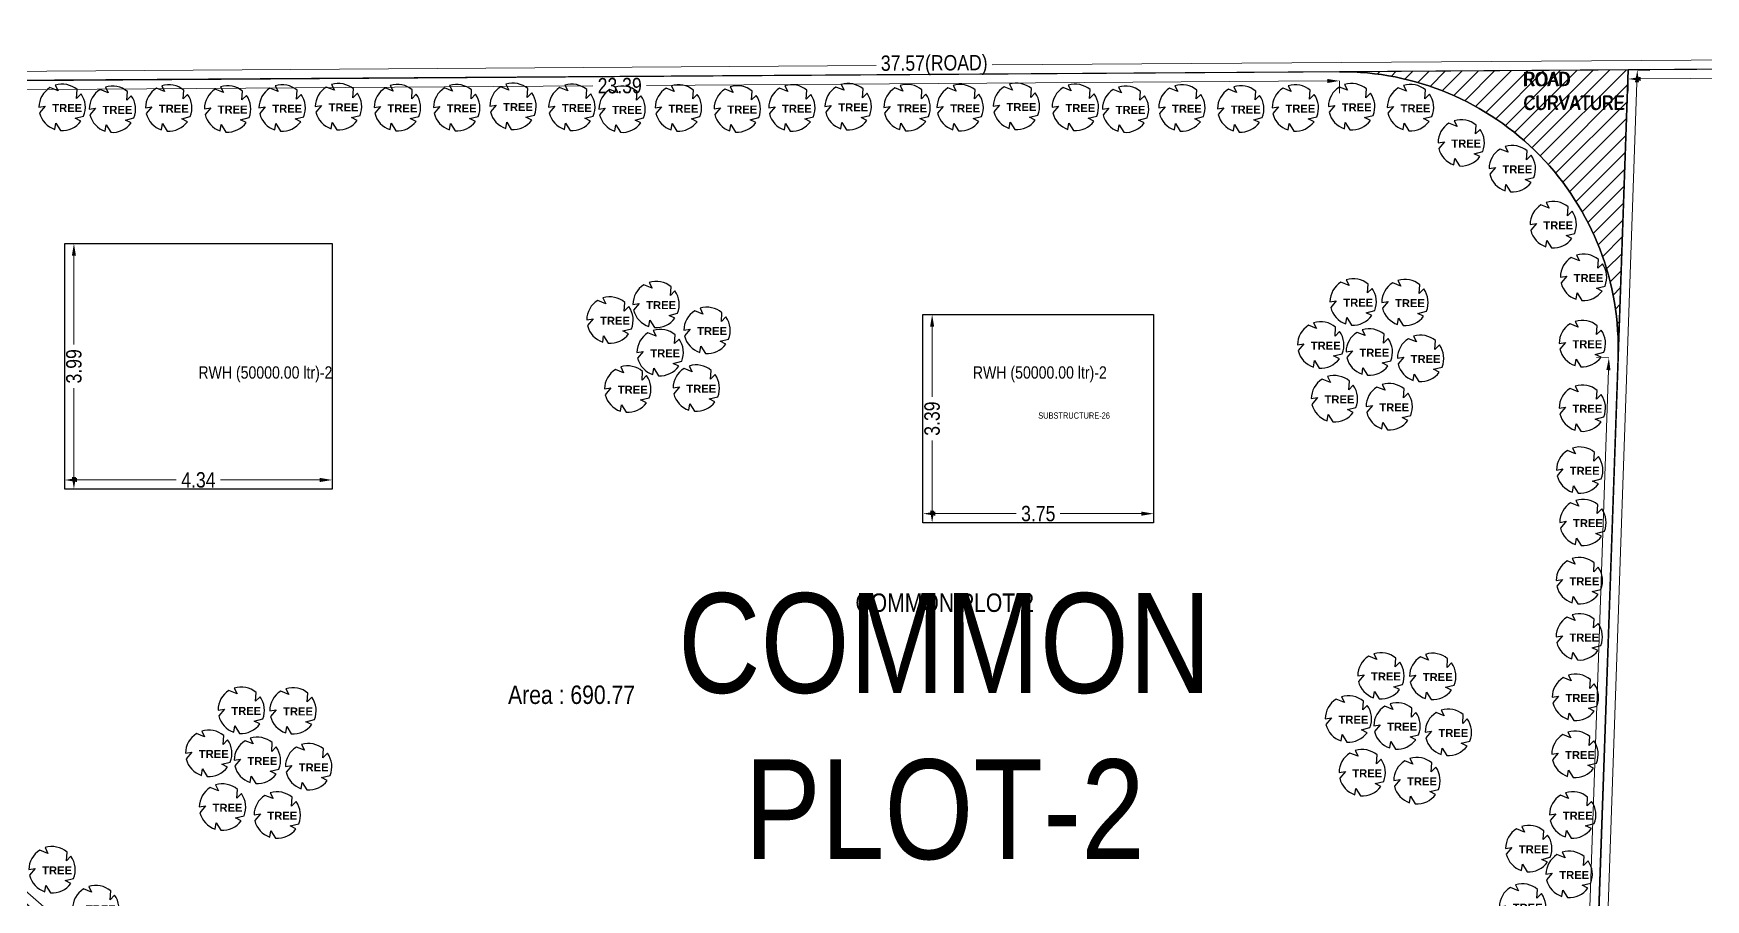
# Model space of a CAD drawing. Header units: metres. Extents: x 239315 to 239588, y 1700506 to 1700792.
# Drawn here: x 239460.78 to 239487.94, y 1700714.2 to 1700728.27 of the extents above; entities that cross this region are included whole.
import ezdxf

# ---------------------------------------------------------------- set-up
doc = ezdxf.new("R2010")
doc.units = ezdxf.units.M
doc.header["$MEASUREMENT"] = 0
doc.header["$PDMODE"] = 2
doc.header["$PDSIZE"] = -1
for name, color, linetype in [('_AccessoryUse', 32, 'Continuous'), ('_CommonPlot', 2, 'Continuous'), ('_InternalRoad', 3, 'Continuous'), ('_RoadCurvature', 90, 'Continuous'), ('_Tree', 112, 'Continuous'), ('DCR_COP', 2, 'Continuous'), ('DCR_COP_DIMENSION', 7, 'Continuous'), ('DCR_DIMENSION', 7, 'Continuous'), ('DCR_INDPLOT_DIMENSION', 7, 'Continuous'), ('DCR_ROAD_DIMENSION', 7, 'Continuous'), ('DCR_SPLAY', 90, 'Continuous'), ('DCR_SUBSTRUCTURE', 92, 'Continuous'), ('DCR_SUBSTRUCTURE_DIMENSION', 7, 'Continuous')]:
    doc.layers.add(name, color=color, linetype=linetype)
doc.styles.add('AutoDCRFont', font='ARIALN.TTF')
doc.styles.add('MtXpl_Arial_Narrow', font='ARIALN.TTF')
doc.styles.add('PreDCRFont', font='ARIALN.TTF')
doc.styles.get("Standard").update_dxf_attribs({"font": ''})
doc.styles.get('Standard').set_extended_font_data('Arial Rounded MT Bold')
doc.dimstyles.new('DCR-PLOT-INT', dxfattribs={"dimtxt": 0.25, "dimasz": 0.2, "dimexe": 0.2, "dimexo": 0.2, "dimgap": 0.09, "dimtad": 0, "dimtxsty": 'AutoDCRFont', "dimcen": 1, "dimdle": 0.1000000014901161, "dimadec": 0, "dimazin": 2, "dimtfac": 1, "dimtdec": 4, "dimtofl": 0, "dimtmove": 0, "dimatfit": 3, "dimfxl": 1, "dimfxlon": 1, "dimtolj": 1, "dimtzin": 0, "dimlwd": 15, "dimlwe": 15, "dimarcsym": 0})

# ---------------------------------------------------------------- blocks, each defined once
blk = doc.blocks.new('T$_PreDCR')
at = {"layer": '_Tree'}
blk.add_lwpolyline([(0.6145008991833194, 0.4406225076155525), (0.4670207907121551, 0.2922656889297031), (0.4870895032578488, 0.5783626646500402, 0.2574342630122725), (-0.2291656693321649, 0.7205849296341409), (-0.1336438182185056, 0.5344782459830206), (-0.3995366420165816, 0.6419735363011956, 0.2574342630120415), (-0.7561330973778766, 0.0047234755593859), (-0.5496172240948454, 0.0380600360423546), (-0.7340167263953106, -0.1816011968898419, 0.2574342630120038), (-0.2381502326612051, -0.717665658328599), (-0.2060382971227384, -0.5109558442774986), (-0.0541106267910187, -0.7542092438350458, 0.2574342630121066), (0.6089481410607966, -0.4482652405131802), (0.4222785636816688, -0.3538481114955072), (0.7005745133815786, -0.2845257466639701, 0.2574342630119528)], format="xyb", close=True, dxfattribs=at)
blk.add_text('TREE', height=0.2608702854400194, dxfattribs=at).set_placement((-0.3226648123564608, -0.1516026237919839))
blk = doc.blocks.new('*D21')
at = {"layer": 'DCR_ROAD_DIMENSION', "color": 0, "linetype": 'Continuous', "lineweight": 15, "transparency": 16777216}
for p, q in [((239486.6880007089, 1700727.532761752), (239486.6893399399, 1700727.332766236)), ((239486.8879962251, 1700727.534100983), (239489.5800460883, 1700727.55212777)), ((239493.9969072129, 1700727.58170442), (239491.3048573497, 1700727.563677633)), ((239494.1969027291, 1700727.583043651), (239494.19824196, 1700727.383048135))]:
    blk.add_line(p, q, dxfattribs=at)
at = {"layer": 'DCR_ROAD_DIMENSION', "color": 0, "transparency": 16777216}
for points in [[(239486.8877730199, 1700727.567433569), (239486.8882194302, 1700727.500768397), (239486.6880007089, 1700727.532761752)], [(239493.9966840078, 1700727.615037006), (239493.9971304181, 1700727.548371834), (239494.1969027291, 1700727.583043651)]]:
    blk.add_solid(points, dxfattribs=at)
at = {"layer": 'Defpoints', "color": 0, "transparency": 16777216}
for p in [(239494.1958983058, 1700727.733040294), (239486.6869962856, 1700727.682758395), (239486.6880007089, 1700727.532761752)]:
    blk.add_point(p, dxfattribs=at)
at = {"layer": 'DCR_ROAD_DIMENSION', "color": 0, "transparency": 16777216, "insert": (239490.442451719, 1700727.557902701), "char_height": 0.25, "attachment_point": 5, "rotation": 0.38366428726206153, "style": 'AutoDCRFont'}
blk.add_mtext('\\A1;7.51(ROAD)', dxfattribs=at)
blk = doc.blocks.new('*D22')
at = {"layer": 'DCR_ROAD_DIMENSION', "color": 0, "linetype": 'Continuous', "lineweight": 15, "transparency": 16777216}
for p, q in [((239486.8299335754, 1700727.47765127), (239485.8623243209, 1700699.735756682)), ((239486.836905134, 1700727.677529726), (239487.0367835905, 1700727.670558168)), ((239484.8289791179, 1700670.109175951), (239485.7965883724, 1700697.851070539)), ((239484.8220075593, 1700669.909297495), (239485.0218860159, 1700669.902325936))]:
    blk.add_line(p, q, dxfattribs=at)
at = {"layer": 'DCR_ROAD_DIMENSION', "color": 0, "transparency": 16777216}
for points in [[(239486.7966204993, 1700727.478813196), (239486.8632466514, 1700727.476489343), (239486.836905134, 1700727.677529726)], [(239484.7956660419, 1700670.110337878), (239484.862292194, 1700670.108014025), (239484.8220075593, 1700669.909297495)]]:
    blk.add_solid(points, dxfattribs=at)
at = {"layer": 'Defpoints', "color": 0, "transparency": 16777216}
for p in [(239486.6869962856, 1700727.682758395), (239484.6720987109, 1700669.914526164), (239484.8220075593, 1700669.909297495)]:
    blk.add_point(p, dxfattribs=at)
at = {"layer": 'DCR_ROAD_DIMENSION', "color": 0, "transparency": 16777216, "insert": (239485.8294563463, 1700698.793413611), "char_height": 0.25, "attachment_point": 5, "rotation": 88.00239089592863, "style": 'AutoDCRFont'}
blk.add_mtext('\\A1;57.80(ROAD)', dxfattribs=at)
blk = doc.blocks.new('*D36')
at = {"layer": 'DCR_ROAD_DIMENSION', "color": 0, "linetype": 'Continuous', "lineweight": 15, "transparency": 16777216}
for p, q in [((239494.1948938825, 1700727.883036939), (239494.1935546515, 1700728.083032455)), ((239456.6299897634, 1700727.631490878), (239456.6286505324, 1700727.831486394)), ((239456.8299852795, 1700727.632830109), (239474.4695468644, 1700727.750949996)), ((239493.9948983664, 1700727.881697708), (239476.3553367814, 1700727.763577821))]:
    blk.add_line(p, q, dxfattribs=at)
at = {"layer": 'DCR_ROAD_DIMENSION', "color": 0, "transparency": 16777216}
for points in [[(239493.9946751613, 1700727.915030294), (239493.9951215716, 1700727.848365122), (239494.1948938825, 1700727.883036939)], [(239456.8297620744, 1700727.666162695), (239456.8302084847, 1700727.599497523), (239456.6299897634, 1700727.631490878)]]:
    blk.add_solid(points, dxfattribs=at)
at = {"layer": 'Defpoints', "color": 0, "transparency": 16777216}
for p in [(239494.1948938825, 1700727.883036939), (239494.1958983058, 1700727.733040296), (239456.6309941867, 1700727.481494235)]:
    blk.add_point(p, dxfattribs=at)
at = {"layer": 'DCR_ROAD_DIMENSION', "color": 0, "transparency": 16777216, "insert": (239475.412441823, 1700727.757263908), "char_height": 0.25, "attachment_point": 5, "rotation": 0.3836642889091564, "style": 'AutoDCRFont'}
blk.add_mtext('\\A1;37.57(ROAD)', dxfattribs=at)
blk = doc.blocks.new('*D48')
at = {"layer": 'DCR_COP_DIMENSION', "color": 0, "linetype": 'Continuous', "lineweight": 15, "transparency": 16777216}
for p, q in [((239458.8066371779, 1700727.346059635), (239469.863987282, 1700727.420103026)), ((239481.7970885567, 1700727.500010713), (239470.7397384526, 1700727.425967323)), ((239481.9970840728, 1700727.501349944), (239481.9984233038, 1700727.301354428)), ((239458.6066416617, 1700727.344720404), (239458.6079808927, 1700727.144724888))]:
    blk.add_line(p, q, dxfattribs=at)
at = {"layer": 'DCR_COP_DIMENSION', "color": 0, "transparency": 16777216}
for points in [[(239481.7968653515, 1700727.533343299), (239481.7973117618, 1700727.466678127), (239481.9970840728, 1700727.501349944)], [(239458.8064139727, 1700727.379392221), (239458.806860383, 1700727.312727049), (239458.6066416617, 1700727.344720404)]]:
    blk.add_solid(points, dxfattribs=at)
at = {"layer": 'Defpoints', "color": 0, "transparency": 16777216}
for p in [(239458.6056372384, 1700727.494717047), (239481.9960796495, 1700727.651346586), (239458.6066416617, 1700727.344720404)]:
    blk.add_point(p, dxfattribs=at)
at = {"layer": 'DCR_COP_DIMENSION', "color": 0, "transparency": 16777216, "insert": (239470.3018628673, 1700727.423035174), "char_height": 0.25, "attachment_point": 5, "rotation": 0.3836642879066709, "style": 'AutoDCRFont'}
blk.add_mtext('\\A1;23.39', dxfattribs=at)
blk = doc.blocks.new('*D50')
at = {"layer": 'DCR_COP_DIMENSION', "color": 0, "linetype": 'Continuous', "lineweight": 15, "transparency": 16777216}
for p, q in [((239449.179183861, 1700724.359076744), (239449.3107679326, 1700724.509694247)), ((239449.3298013637, 1700724.227492673), (239466.2565392431, 1700709.439775132)), ((239483.8458913941, 1700694.073177433), (239466.9191535146, 1700708.860894974)), ((239483.9965088968, 1700693.941593362), (239484.1280929684, 1700694.092210864))]:
    blk.add_line(p, q, dxfattribs=at)
at = {"layer": 'DCR_COP_DIMENSION', "color": 0, "transparency": 16777216}
for points in [[(239449.3517320424, 1700724.25259559), (239449.307870685, 1700724.202389755), (239449.179183861, 1700724.359076744)], [(239483.8678220728, 1700694.09828035), (239483.8239607155, 1700694.048074516), (239483.9965088968, 1700693.941593362)]]:
    blk.add_solid(points, dxfattribs=at)
at = {"layer": 'Defpoints', "color": 0, "transparency": 16777216}
for p in [(239449.0804958039, 1700724.246113613), (239483.8978208397, 1700693.828630231), (239483.9965088968, 1700693.941593362)]:
    blk.add_point(p, dxfattribs=at)
at = {"layer": 'DCR_COP_DIMENSION', "color": 0, "transparency": 16777216, "insert": (239466.5878463792, 1700709.150335053), "char_height": 0.25, "attachment_point": 5, "rotation": 318.85854036862895, "style": 'AutoDCRFont'}
blk.add_mtext('\\A1;46.23', dxfattribs=at)
blk = doc.blocks.new('*D52')
at = {"layer": 'DCR_COP_DIMENSION', "color": 0, "linetype": 'Continuous', "lineweight": 15, "transparency": 16777216}
for p, q in [((239486.3665972114, 1700722.799937618), (239486.0567372212, 1700713.91607965)), ((239486.37356877, 1700722.999816075), (239486.1736903135, 1700723.006787633)), ((239485.7171641723, 1700704.180331791), (239486.0270241626, 1700713.06418976)), ((239485.7101926137, 1700703.980453335), (239485.5103141572, 1700703.987424893))]:
    blk.add_line(p, q, dxfattribs=at)
at = {"layer": 'DCR_COP_DIMENSION', "color": 0, "transparency": 16777216}
for points in [[(239486.3332841353, 1700722.801099545), (239486.3999102875, 1700722.798775692), (239486.37356877, 1700722.999816075)], [(239485.6838510962, 1700704.181493718), (239485.7504772484, 1700704.179169865), (239485.7101926137, 1700703.980453335)]]:
    blk.add_solid(points, dxfattribs=at)
at = {"layer": 'Defpoints', "color": 0, "transparency": 16777216}
for p in [(239486.37356877, 1700722.999816075), (239486.5234776182, 1700722.994587405), (239485.8601014618, 1700703.975224665)]:
    blk.add_point(p, dxfattribs=at)
at = {"layer": 'DCR_COP_DIMENSION', "color": 0, "transparency": 16777216, "insert": (239486.0418806918, 1700713.490134704), "char_height": 0.25, "attachment_point": 5, "rotation": 88.00239089588436, "style": 'AutoDCRFont'}
blk.add_mtext('\\A1;19.03', dxfattribs=at)
blk = doc.blocks.new('*D70')
at = {"layer": 'DCR_SUBSTRUCTURE_DIMENSION', "color": 0, "linetype": 'Continuous', "lineweight": 15, "transparency": 16777216}
for p, q in [((239475.2283340502, 1700720.467940443), (239475.2283340502, 1700720.667940443)), ((239478.9764012666, 1700720.467940443), (239478.9764012666, 1700720.667940443)), ((239475.4283340502, 1700720.467940443), (239476.7453144524, 1700720.467940443)), ((239478.7764012666, 1700720.467940443), (239477.4594208644, 1700720.467940443))]:
    blk.add_line(p, q, dxfattribs=at)
at = {"layer": 'DCR_SUBSTRUCTURE_DIMENSION', "color": 0, "transparency": 16777216}
for points in [[(239475.4283340502, 1700720.501273776), (239475.4283340502, 1700720.434607109), (239475.2283340502, 1700720.467940443)], [(239478.7764012666, 1700720.501273776), (239478.7764012666, 1700720.434607109), (239478.9764012666, 1700720.467940443)]]:
    blk.add_solid(points, dxfattribs=at)
at = {"layer": 'Defpoints', "color": 0, "transparency": 16777216}
for p in [(239475.2283340502, 1700720.467940443), (239475.2283340502, 1700720.317940437), (239478.9764012666, 1700720.317940437)]:
    blk.add_point(p, dxfattribs=at)
at = {"layer": 'DCR_SUBSTRUCTURE_DIMENSION', "color": 0, "transparency": 16777216, "insert": (239477.1023676584, 1700720.467940443), "char_height": 0.25, "attachment_point": 5, "style": 'AutoDCRFont'}
blk.add_mtext('\\A1;3.75', dxfattribs=at)
blk = doc.blocks.new('*D71')
at = {"layer": 'DCR_SUBSTRUCTURE_DIMENSION', "color": 0, "linetype": 'Continuous', "lineweight": 15, "transparency": 16777216}
for p, q in [((239475.3783340566, 1700723.706568329), (239475.5783340566, 1700723.706568329)), ((239475.3783340566, 1700723.506568329), (239475.3783340566, 1700722.368795993)), ((239475.3783340566, 1700720.517940438), (239475.3783340566, 1700721.655712774)), ((239475.3783340566, 1700720.317940438), (239475.5783340566, 1700720.317940438))]:
    blk.add_line(p, q, dxfattribs=at)
at = {"layer": 'DCR_SUBSTRUCTURE_DIMENSION', "color": 0, "transparency": 16777216}
for points in [[(239475.3450007233, 1700723.506568329), (239475.4116673899, 1700723.506568329), (239475.3783340566, 1700723.706568329)], [(239475.3450007233, 1700720.517940438), (239475.4116673899, 1700720.517940438), (239475.3783340566, 1700720.317940438)]]:
    blk.add_solid(points, dxfattribs=at)
at = {"layer": 'Defpoints', "color": 0, "transparency": 16777216}
for p in [(239475.2283340503, 1700723.706568329), (239475.3783340566, 1700723.706568329), (239475.2283340503, 1700720.317940438)]:
    blk.add_point(p, dxfattribs=at)
at = {"layer": 'DCR_SUBSTRUCTURE_DIMENSION', "color": 0, "transparency": 16777216, "insert": (239475.378334057, 1700722.012254383), "char_height": 0.25, "attachment_point": 5, "rotation": 90, "style": 'AutoDCRFont'}
blk.add_mtext('\\A1;3.39', dxfattribs=at)
blk = doc.blocks.new('*D74')
at = {"layer": 'DCR_SUBSTRUCTURE_DIMENSION', "color": 0, "linetype": 'Continuous', "lineweight": 15, "transparency": 16777216}
for p, q in [((239461.283968891, 1700721.015338715), (239461.283968891, 1700721.215338715)), ((239465.6281528332, 1700721.015338715), (239465.6281528332, 1700721.215338715)), ((239461.483968891, 1700721.015338715), (239463.096023345, 1700721.015338715)), ((239465.4281528332, 1700721.015338715), (239463.8160983791, 1700721.015338715))]:
    blk.add_line(p, q, dxfattribs=at)
at = {"layer": 'DCR_SUBSTRUCTURE_DIMENSION', "color": 0, "transparency": 16777216}
for points in [[(239461.483968891, 1700721.048672048), (239461.483968891, 1700720.982005381), (239461.283968891, 1700721.015338715)], [(239465.4281528332, 1700721.048672048), (239465.4281528332, 1700720.982005381), (239465.6281528332, 1700721.015338715)]]:
    blk.add_solid(points, dxfattribs=at)
at = {"layer": 'Defpoints', "color": 0, "transparency": 16777216}
for p in [(239461.283968891, 1700721.015338715), (239461.283968891, 1700720.865338709), (239465.6281528332, 1700720.865338709)]:
    blk.add_point(p, dxfattribs=at)
at = {"layer": 'DCR_SUBSTRUCTURE_DIMENSION', "color": 0, "transparency": 16777216, "insert": (239463.4560608621, 1700721.015338715), "char_height": 0.25, "attachment_point": 5, "style": 'AutoDCRFont'}
blk.add_mtext('\\A1;4.34', dxfattribs=at)
blk = doc.blocks.new('*D75')
at = {"layer": 'DCR_SUBSTRUCTURE_DIMENSION', "color": 0, "linetype": 'Continuous', "lineweight": 15, "transparency": 16777216}
for p, q in [((239461.4339688974, 1700724.859503871), (239461.6339688975, 1700724.859503871)), ((239461.4339688974, 1700724.659503871), (239461.4339688974, 1700723.2189629)), ((239461.4339688974, 1700721.06533871), (239461.4339688974, 1700722.505879681)), ((239461.4339688974, 1700720.86533871), (239461.6339688975, 1700720.86533871))]:
    blk.add_line(p, q, dxfattribs=at)
at = {"layer": 'DCR_SUBSTRUCTURE_DIMENSION', "color": 0, "transparency": 16777216}
for points in [[(239461.4006355641, 1700724.659503871), (239461.4673022308, 1700724.659503871), (239461.4339688974, 1700724.859503871)], [(239461.4006355641, 1700721.06533871), (239461.4673022308, 1700721.06533871), (239461.4339688974, 1700720.86533871)]]:
    blk.add_solid(points, dxfattribs=at)
at = {"layer": 'Defpoints', "color": 0, "transparency": 16777216}
for p in [(239461.2839688911, 1700724.859503871), (239461.4339688974, 1700724.859503871), (239461.2839688911, 1700720.86533871)]:
    blk.add_point(p, dxfattribs=at)
at = {"layer": 'DCR_SUBSTRUCTURE_DIMENSION', "color": 0, "transparency": 16777216, "insert": (239461.4339688979, 1700722.86242129), "char_height": 0.25, "attachment_point": 5, "rotation": 90, "style": 'AutoDCRFont'}
blk.add_mtext('\\A1;3.99', dxfattribs=at)
blk = doc.blocks.new('*D165')
at = {"layer": 'DCR_INDPLOT_DIMENSION', "color": 0, "linetype": 'Continuous', "lineweight": 15, "transparency": 16777216}
for p, q in [((239407.4984760698, 1700720.936614154), (239407.3668919984, 1700720.785996651)), ((239407.6490935725, 1700720.805030082), (239451.3025449313, 1700682.668035643)), ((239495.7174982472, 1700643.865769731), (239452.0640468881, 1700682.00276417)), ((239495.8681157499, 1700643.734185659), (239495.7365316785, 1700643.583568156))]:
    blk.add_line(p, q, dxfattribs=at)
at = {"layer": 'DCR_INDPLOT_DIMENSION', "color": 0, "transparency": 16777216}
for points in [[(239407.6710242513, 1700720.830133), (239407.6271628939, 1700720.779927165), (239407.4984760698, 1700720.936614154)], [(239495.7394289259, 1700643.890872648), (239495.6955675686, 1700643.840666813), (239495.8681157499, 1700643.734185659)]]:
    blk.add_solid(points, dxfattribs=at)
at = {"layer": 'Defpoints', "color": 0, "transparency": 16777216}
for p in [(239407.4984760698, 1700720.936614154), (239407.5971641272, 1700721.049577285), (239495.9668038073, 1700643.84714879)]:
    blk.add_point(p, dxfattribs=at)
at = {"layer": 'DCR_INDPLOT_DIMENSION', "color": 0, "transparency": 16777216, "insert": (239451.6832959098, 1700682.335399907), "char_height": 0.25, "attachment_point": 5, "rotation": 318.85854036873684, "style": 'AutoDCRFont'}
blk.add_mtext('\\A1;117.34', dxfattribs=at)

msp = doc.modelspace()

# ---------------------------------------------------------------- hatches: boundary and pattern name
at = {"layer": 'DCR_SPLAY', "lineweight": 18, "ltscale": 10}
h = msp.add_hatch(dxfattribs=at)
h.set_pattern_fill('ANSI31', color=3, scale=1.5, style=0)
h.set_pattern_definition([(45, (0, 0), (-0.1325825214724777, 0.1325825214724777), [])])
h.paths.add_polyline_path([(239486.6869962857, 1700727.682758397), (239481.9960796495, 1700727.651346586, -0.4264395734716631), (239486.5234776181, 1700722.994587405)])

# ---------------------------------------------------------------- linework, layer by layer
at = {"layer": '_AccessoryUse', "color": 92}
msp.add_lwpolyline([(239461.283968891, 1700724.85950387), (239465.6281528332, 1700724.85950387), (239465.6281528332, 1700720.865338709), (239461.283968891, 1700720.865338709)], close=True, dxfattribs=at)
at = {"layer": '_AccessoryUse', "color": 95}
msp.add_lwpolyline([(239475.2283340502, 1700723.706568328), (239478.9764012666, 1700723.706568328), (239478.9764012666, 1700720.317940437), (239475.2283340502, 1700720.317940437)], close=True, dxfattribs=at)
at = {"layer": '_CommonPlot'}
msp.add_lwpolyline([(239486.5234776181, 1700722.994587405, 0.426439573465709), (239481.9960796495, 1700727.651346586), (239458.6056372384, 1700727.494717047), (239449.0804958038, 1700724.246113613), (239483.8978208397, 1700693.828630231), (239485.8601014618, 1700703.975224665)], format="xyb", close=True, dxfattribs=at)
at = {"layer": '_InternalRoad'}
for points in [[(239494.4581041902, 1700735.234964255), (239456.5807730244, 1700734.981326088), (239456.6309941867, 1700727.481494235), (239494.1958983058, 1700727.733040296)], [(239484.672098711, 1700669.914526164), (239491.9527223903, 1700663.55394994), (239494.1958983058, 1700727.733040295), (239486.6869962856, 1700727.682758395)]]:
    msp.add_lwpolyline(points, close=True, dxfattribs=at)
at = {"layer": '_RoadCurvature'}
msp.add_lwpolyline([(239486.6869962857, 1700727.682758397), (239481.9960796495, 1700727.651346586, -0.4264395734716631), (239486.5234776181, 1700722.994587405)], format="xyb", close=True, dxfattribs=at)
at = {"layer": 'DCR_COP', "color": 2}
msp.add_lwpolyline([(239486.5234776181, 1700722.994587405, 0.426439573465709), (239481.9960796495, 1700727.651346586), (239458.6056372384, 1700727.494717047), (239449.0804958038, 1700724.246113613), (239483.8978208397, 1700693.828630231), (239485.8601014618, 1700703.975224665)], format="xyb", close=True, dxfattribs=at)
at = {"layer": 'DCR_COP'}
msp.add_lwpolyline([(239486.5234776181, 1700722.994587405, 0.426439573465709), (239481.9960796495, 1700727.651346586), (239458.6056372384, 1700727.494717047), (239449.0804958038, 1700724.246113613), (239483.8978208397, 1700693.828630231), (239485.8601014618, 1700703.975224665)], format="xyb", close=True, dxfattribs=at)
at = {"layer": 'DCR_SPLAY', "color": 90}
msp.add_lwpolyline([(239486.6869962857, 1700727.682758397), (239481.9960796495, 1700727.651346586, -0.4264395734716631), (239486.5234776181, 1700722.994587405)], format="xyb", close=True, dxfattribs=at)
at = {"layer": 'DCR_SUBSTRUCTURE', "color": 92}
msp.add_lwpolyline([(239461.283968891, 1700724.85950387), (239465.6281528332, 1700724.85950387), (239465.6281528332, 1700720.865338709), (239461.283968891, 1700720.865338709)], close=True, dxfattribs=at)
at = {"layer": 'DCR_SUBSTRUCTURE'}
for points in [[(239461.283968891, 1700724.85950387), (239465.6281528332, 1700724.85950387), (239465.6281528332, 1700720.865338709), (239461.283968891, 1700720.865338709)], [(239475.2283340502, 1700723.706568328), (239478.9764012666, 1700723.706568328), (239478.9764012666, 1700720.317940437), (239475.2283340502, 1700720.317940437)]]:
    msp.add_lwpolyline(points, close=True, dxfattribs=at)
at = {"layer": 'DCR_SUBSTRUCTURE', "color": 95}
msp.add_lwpolyline([(239475.2283340502, 1700723.706568328), (239478.9764012666, 1700723.706568328), (239478.9764012666, 1700720.317940437), (239475.2283340502, 1700720.317940437)], close=True, dxfattribs=at)

# ---------------------------------------------------------------- block references
at = {"layer": '_Tree', "xscale": 0.4985423467637011, "yscale": 0.4985423467637011, "zscale": 0.4985423467637011}
for p in [(239461.2427558129, 1700727.071526031), (239462.0594101394, 1700727.041522807), (239462.9745063937, 1700727.062297481), (239463.9306002174, 1700727.046894693), (239464.8178717403, 1700727.06144144), (239465.7329679946, 1700727.082216115), (239466.6890618183, 1700727.066813326), (239467.6528359457, 1700727.066154144), (239468.5679322, 1700727.086928819), (239469.5240260237, 1700727.071526031), (239470.3406803502, 1700727.041522807), (239471.2557766045, 1700727.062297481), (239472.2118704282, 1700727.046894693), (239473.0991419511, 1700727.06144144), (239474.0142382054, 1700727.082216115), (239474.970332029, 1700727.066813326), (239475.8331529158, 1700727.066154144), (239476.7482491701, 1700727.086928819), (239477.7043429938, 1700727.071526031), (239478.5209973204, 1700727.041522807), (239479.4360935746, 1700727.062297481), (239480.3921873983, 1700727.046894693), (239481.2794589212, 1700727.06144144), (239482.1945551755, 1700727.082216115), (239483.1506489992, 1700727.066813326), (239483.9749964294, 1700726.494527032), (239484.8050971845, 1700726.07417134), (239485.4696062265, 1700725.164811035), (239485.9624875557, 1700724.309794729), (239470.89335361, 1700723.867331437), (239482.2196335124, 1700723.909549899), (239483.0605612966, 1700723.899784459), (239470.1436958751, 1700723.614020591), (239471.7208774538, 1700723.446120056), (239485.9426358578, 1700723.232786663), (239470.9595644535, 1700723.086299106), (239481.6915105577, 1700723.209265881), (239482.4814186309, 1700723.094881386), (239483.3147970693, 1700722.99150016), (239470.4318497798, 1700722.492432727), (239471.5458250737, 1700722.508327665), (239481.9153024383, 1700722.335256067), (239482.8048695786, 1700722.206020587), (239485.9426358578, 1700722.182327826), (239485.8994120017, 1700721.175037959), (239485.9521645056, 1700720.324302343), (239485.8944505278, 1700719.378716093), (239485.8930176928, 1700718.465665401), (239482.6704356754, 1700717.832136009), (239483.5113634595, 1700717.822370569), (239464.1523810316, 1700717.273088698), (239464.9933088158, 1700717.263323258), (239485.830242572, 1700717.482726494), (239482.1423127207, 1700717.131851991), (239482.9322207939, 1700717.017467495), (239483.7655992323, 1700716.91408627), (239463.6242580769, 1700716.57280468), (239464.4141661501, 1700716.458420185), (239485.8230783969, 1700716.55634899), (239465.2475445885, 1700716.355038959), (239482.3661046013, 1700716.257842177), (239483.2556717416, 1700716.128606697), (239463.8480499575, 1700715.698794866), (239464.7376170978, 1700715.569559386), (239485.7860557892, 1700715.571805378), (239485.072195258, 1700715.024991545), (239461.0789246259, 1700714.680470571), (239485.7290351186, 1700714.605829225), (239461.7885849477, 1700714.048199418), (239484.972704483, 1700714.073878271)]:
    msp.add_blockref('T$_PreDCR', p, dxfattribs=at)

# ---------------------------------------------------------------- texts
at = {"layer": '_AccessoryUse', "color": 92, "lineweight": 30, "char_height": 0.2, "attachment_point": 1, "style": 'PreDCRFont'}
for insert in [(239463.4560608621, 1700722.862421289), (239476.0396250027, 1700722.862421289)]:
    msp.add_mtext('RWH (50000.00 ltr)-2', dxfattribs=dict(at, insert=insert))
at = {"layer": '_CommonPlot', "lineweight": 30, "insert": (239468.487929599, 1700719.176343431), "char_height": 1.620921725544107, "attachment_point": 1, "style": 'PreDCRFont'}
msp.add_mtext_dynamic_manual_height_columns('\\pxqc;COMMON PLOT-2', width=14.18777384763234, gutter_width=1.15, heights=[-4.407595024052291], dxfattribs=at)
at = {"layer": '_RoadCurvature', "lineweight": 30, "insert": (239484.9956726153, 1700727.648846387), "char_height": 0.23, "attachment_point": 1, "style": 'PreDCRFont'}
msp.add_mtext_dynamic_manual_height_columns('ROAD  CURVATURE', width=1.236677554494236, gutter_width=1.15, heights=[-0.6254138244656663], dxfattribs=at)
at = {"layer": 'DCR_COP', "color": 2, "lineweight": 30, "style": 'MtXpl_Arial_Narrow'}
msp.add_text('COMMON PLOT-2', height=0.300000011920929, dxfattribs=at).set_placement((239474.1315436139, 1700718.871022819))
at = {"layer": 'DCR_DIMENSION', "color": 2, "lineweight": 30, "style": 'MtXpl_Arial_Narrow'}
msp.add_text('Area : 690.77', height=0.300000011920929, dxfattribs=at).set_placement((239468.487929599, 1700717.375115529))
at = {"layer": 'DCR_SPLAY', "color": 90, "lineweight": 30, "style": 'MtXpl_Arial_Narrow'}
for s, p in [('ROAD', (239484.9754338704, 1700727.41476726)), ('CURVATURE', (239484.9831214557, 1700727.0273548))]:
    msp.add_text(s, height=0.23, dxfattribs=at).set_placement(p)
at = {"layer": 'DCR_SUBSTRUCTURE', "color": 95, "style": 'AutoDCRFont'}
msp.add_text('SUBSTRUCTURE-26', height=0.1010560393333435, dxfattribs=at).set_placement((239477.1023676584, 1700722.012254383))
at = {"layer": 'DCR_SUBSTRUCTURE', "color": 92, "lineweight": 30, "char_height": 0.2, "attachment_point": 1, "style": 'PreDCRFont'}
for insert in [(239463.4560608621, 1700722.862421289), (239476.0396250027, 1700722.862421289)]:
    msp.add_mtext('RWH (50000.00 ltr)-2', dxfattribs=dict(at, insert=insert))

# ---------------------------------------------------------------- dimensions: what is measured, and where the dimension line sits
at = {"layer": 'DCR_COP_DIMENSION'}
for p1, p2, distance, text, picture, middle in [((239481.9960796495, 1700727.651346586), (239458.6056372384, 1700727.494717047), 0.15000000611229652, '23.39', '*D48', (239470.3018628673, 1700727.423035174)), ((239449.0804958038, 1700724.246113613), (239483.8978208397, 1700693.828630231), 0.15000000521255383, '46.23', '*D50', (239466.5878463792, 1700709.150335053)), ((239485.8601014618, 1700703.975224665), (239486.5234776181, 1700722.994587405), 0.1500000057427244, '19.03', '*D52', (239486.0418806918, 1700713.490134704))]:
    dim = msp.add_aligned_dim(p1=p1, p2=p2, distance=distance, text=text, dimstyle='DCR-PLOT-INT', dxfattribs=at)
    dim.commit()
    dim.dimension.update_dxf_attribs({"geometry": picture, "text_midpoint": middle})
at = {"layer": 'DCR_INDPLOT_DIMENSION'}
dim = msp.add_aligned_dim(p1=(239495.9668038074, 1700643.84714879), p2=(239407.5971641273, 1700721.049577285), distance=0.1500000056559709, text='117.34', dimstyle='DCR-PLOT-INT', dxfattribs=at)
dim.commit()
dim.dimension.update_dxf_attribs({"geometry": '*D165', "text_midpoint": (239451.6832959098, 1700682.335399907)})
at = {"layer": 'DCR_ROAD_DIMENSION'}
for p1, p2, distance, text, picture, middle in [((239456.6309941867, 1700727.481494235), (239494.1958983058, 1700727.733040296), 0.1500000058794711, '37.57(ROAD)', '*D36', (239475.412441823, 1700727.757263908)), ((239494.1958983058, 1700727.733040295), (239486.6869962856, 1700727.682758395), 0.15000000611229655, '7.51(ROAD)', '*D21', (239490.442451719, 1700727.557902701)), ((239486.6869962856, 1700727.682758395), (239484.672098711, 1700669.914526164), 0.15000000594294968, '57.80(ROAD)', '*D22', (239485.8294563463, 1700698.793413611))]:
    dim = msp.add_aligned_dim(p1=p1, p2=p2, distance=distance, text=text, dimstyle='DCR-PLOT-INT', dxfattribs=at)
    dim.commit()
    dim.dimension.update_dxf_attribs({"geometry": picture, "text_midpoint": middle})
at = {"layer": 'DCR_SUBSTRUCTURE_DIMENSION'}
for p1, p2, distance, text, picture, middle in [((239461.283968891, 1700720.865338709), (239461.283968891, 1700724.85950387), -0.15000000642612576, '3.99', '*D75', (239461.4339688979, 1700722.86242129)), ((239475.2283340502, 1700720.317940437), (239475.2283340502, 1700723.706568328), -0.15000000639702193, '3.39', '*D71', (239475.378334057, 1700722.012254383)), ((239465.6281528332, 1700720.865338709), (239461.283968891, 1700720.865338709), -0.15000000596046448, '4.34', '*D74', (239463.4560608621, 1700721.015338715)), ((239478.9764012666, 1700720.317940437), (239475.2283340502, 1700720.317940437), -0.15000000596046448, '3.75', '*D70', (239477.1023676584, 1700720.467940443))]:
    dim = msp.add_aligned_dim(p1=p1, p2=p2, distance=distance, text=text, dimstyle='DCR-PLOT-INT', dxfattribs=at)
    dim.commit()
    dim.dimension.update_dxf_attribs({"geometry": picture, "text_midpoint": middle})

doc.saveas('drawing.dxf')
